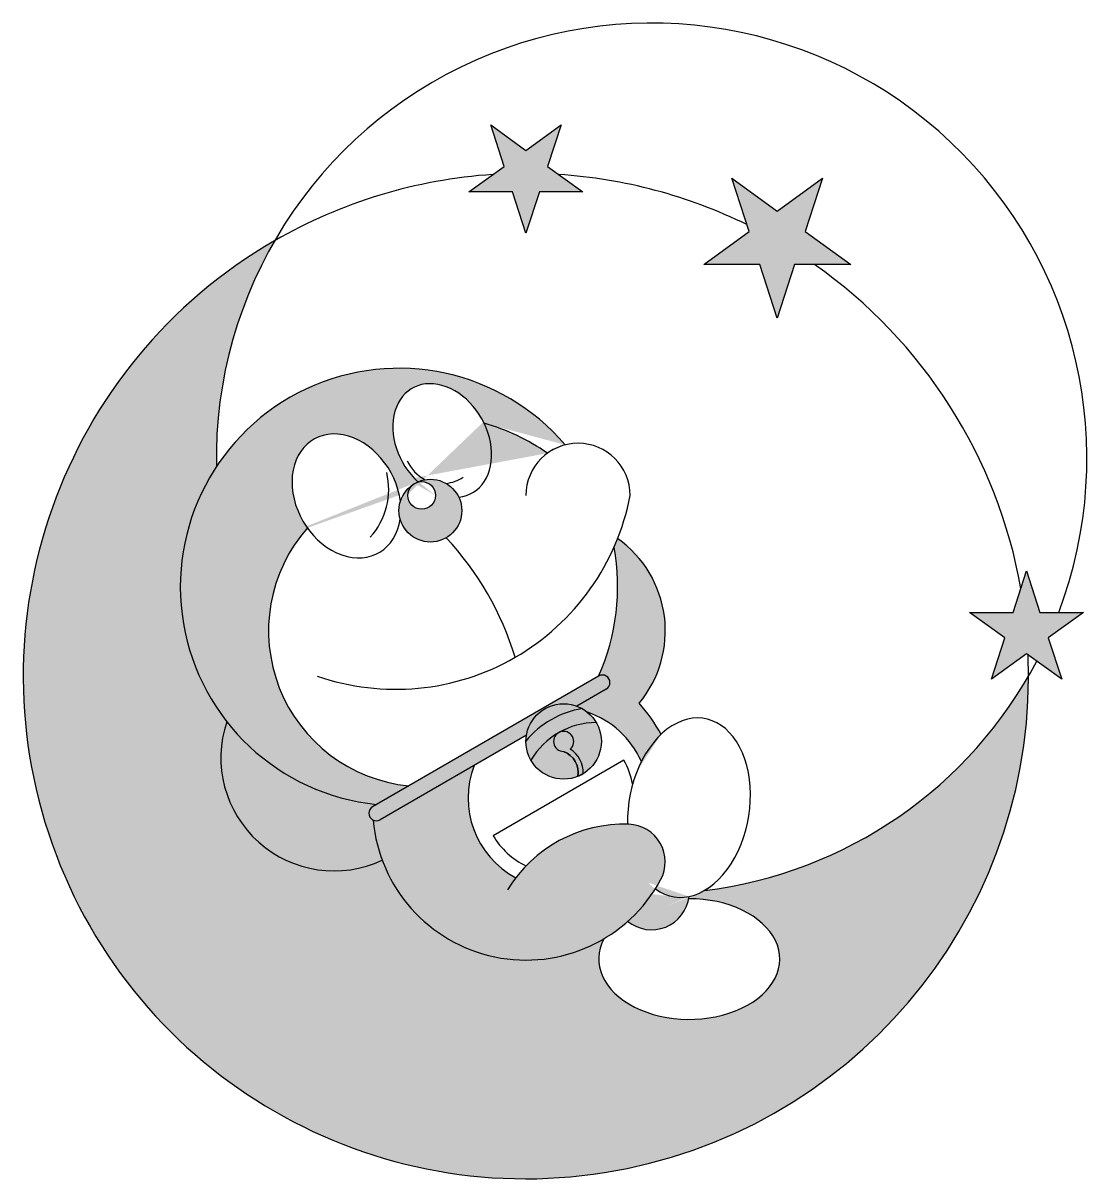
# Model space of a CAD drawing. Header units: millimetres. Extents: x 348 to 772, y 124 to 584.
import ezdxf

# ---------------------------------------------------------------- set-up
doc = ezdxf.new("R2010")
doc.units = ezdxf.units.MM
doc.header["$LTSCALE"] = 0.1

msp = doc.modelspace()

# ---------------------------------------------------------------- hatches: boundary and pattern name
h = msp.add_hatch(color=2)
h.dxf.hatch_style = 1
edge = h.paths.add_edge_path()
edge.add_arc((598.5499489700353, 410.9177928460055), 173.2050807568877, 150.0000000000001, 181.0935366758148, ccw=False)
edge.add_arc((548.5499489700355, 324.3152524675617), 199.9999999999999, 120.0000000000001, 360)
edge.add_arc((598.5499489700353, 410.9177928460054), 173.2050807568876, 276.9696711862806, 330.0000000000001, ccw=False)
edge.add_ellipse((613.4392668991039, 271.9421843782599), major_axis=(6.251334396009495, 35.4530791084395), ratio=0.6666666666666666, start_angle=194.8315308735353, end_angle=209.3312786983131, ccw=False)
edge.add_arc((598.5499489700353, 238.3634535786314), 15.0000000000002, 349.8941639372125, 353.2619733902503, ccw=False)
edge.add_ellipse((613.5499489700353, 211.7319499755845), major_axis=(36, 0), ratio=0.6666666666666666, start_angle=160.223125462292, end_angle=450.37038846605765, ccw=False)
edge.add_arc((548.5499489700353, 272.3152524675617), 61.00000000000001, 200.3570257456862, 300.67843378874375, ccw=False)
edge.add_arc((472.1822080517271, 291.8042059289751), 44.99999999999999, 161.3875751790213, 295.22468338007627, ccw=False)
edge.add_arc((498.0499489700352, 359.7838182497901), 87, 146.6500062368158, 218.0456846336783, ccw=False)
h.paths.add_polyline_path([(562.5499489700269, 543.5845993541568), (548.5499489700271, 533.4130039620815), (534.5499489700269, 543.5845993541568), (539.8974731275284, 527.1266122899676), (525.8974731275284, 516.9550168978924), (543.2024248125255, 516.9550168978923), (548.5499489700269, 500.4970298337032), (553.8974731275284, 516.9550168978922), (571.2024248125254, 516.9550168978924), (557.2024248125254, 527.1266122899675)])
h.paths.add_polyline_path([(659.7148254681218, 501.1480215046843), (666.615098624144, 522.3848785989859), (648.54994897002, 509.2597791004828), (630.4847993158954, 522.3848785989856), (637.3850724719176, 501.1480215046845), (619.3199228177933, 488.0229220061816), (641.6496758139978, 488.0229220061815), (648.5499489700197, 466.7860649118804), (655.4502221260419, 488.0229220061814), (677.779975122246, 488.0229220061816)])
h.paths.add_polyline_path([(770.3907778856935, 349.6754880372246), (753.0858262006966, 349.6754880372247), (747.7383020431952, 366.1334751014141), (742.390777885694, 349.6754880372246), (725.0858262006966, 349.6754880372247), (739.0858262006966, 339.5038926451496), (733.7383020431954, 323.0459055809604), (747.7383020431954, 333.2175009730353), (761.7383020431953, 323.0459055809604), (756.3907778856939, 339.5038926451494)])
h.paths.add_polyline_path([(570.952882880079, 311.3674896289122, 0.5718252591344052), (548.5615735554601, 298.4398611628355, -0.1850567181664719)], flags=17)
h.paths.add_polyline_path([(576.5514370257322, 305.8152524675615, 0.1337659104539812), (570.952882880079, 311.3674896289122, 0.185056718166473), (548.56157355546, 298.4398611628354, 0.1337659104539824), (550.570674912199, 290.8152524675615, -0.2666666666666634)], flags=17)
h.paths.add_polyline_path([(563.5610559689658, 294.3152524675617, -0.7673269879789576), (561.5610559689655, 301.7793540826992, 0.1310436740650039), (550.570674912199, 290.8152524675615, 0.3755653008317674), (569.262039535056, 284.4408592779781, 0.3518976713325848)], flags=17)
h.paths.add_polyline_path([(578.5610559689655, 298.3152524675617, 0.1316524975873945), (576.5514370257322, 305.8152524675616, 0.1310436740650049), (561.5610559689655, 301.7793540826993, -0.9158080328907848), (566.1356910667984, 295.2540020509827, -0.266820372367917), (571.3638061273643, 285.5044332132904, 0.2616710698017332)], flags=17)
h = msp.add_hatch(color=5)
h.dxf.hatch_style = 1
edge = h.paths.add_edge_path()
edge.add_ellipse((477.1354301267615, 396.0088275021968), major_axis=(-13, 22.51666049839542), ratio=0.7692307692307686, start_angle=262.79521887625816, end_angle=457.20478112374184, ccw=False)
edge.add_ellipse((477.1354301267615, 396.0088275021968), major_axis=(-13, 22.51666049839542), ratio=0.7692307692307686, start_angle=240.8635201349586, end_angle=262.79521887625816, ccw=False)
edge.add_arc((510.5499489700352, 390.1331831551789), 12.49999999999999, 113.4262512794424, 163.0361891272864, ccw=False)
edge.add_ellipse((515.2405478932769, 418.0088275021968), major_axis=(-12.00000000000001, 20.78460969082654), ratio=0.75, start_angle=264.4666346776471, end_angle=473.00091570918187, ccw=False)
edge.add_arc((508.1354301267615, 342.3152524675616), 86, 55.27463665275951, 73.94924060003842, ccw=False)
edge.add_arc((569.2999489700353, 396.1953609816699), 20.75, 104.26177478118981, 125.92713582410431, ccw=False)
edge.add_arc((498.0499489700352, 359.7838182497901), 87, 40.51737044367254, 264.1283865490548)
edge.add_line((489.1498742107316, 273.2402530974415), (501.9262635149501, 280.6269533340406))
edge.add_arc((508.1354301267615, 342.3152524675616), 62.00000000000003, 138.6649584282996, 264.2523156837896, ccw=False)
h.paths.add_polyline_path([(487.5499489700352, 272.3152524675617), (489.1498742107316, 273.2402530974415, -0.2038281190318161), (429.5357431466795, 306.1666232430121, 0.6608639180399627), (491.3598156254535, 251.0952466233364, -0.06711305733615176), (487.7819681856575, 266.9999433147937, -0.6063968474177807)])
h.paths.add_polyline_path([(602.1527352842868, 243.1992551576858, 0.5584747065660675), (589.4378959036849, 265.3516809483448, 0.2409515564197599), (544.5091592535252, 244.1009088216387, -0.3778260833650943), (527.9347972061969, 288.7332388068315), (490.5530733666142, 267.1209051689424, -0.2450223636923338), (487.7819681856575, 266.9999433147937, 0.0671130573361514), (491.3598156254535, 251.0952466233364, 0.6440424659134162)])
edge = h.paths.add_edge_path()
edge.add_ellipse((613.4392668991039, 271.9421843782599), major_axis=(6.251334396009495, 35.4530791084395), ratio=0.6666666666666666, start_angle=161.5977821986847, end_angle=194.8315308735351, ccw=False)
edge.add_arc((548.5499489700353, 272.3152524675617), 61.00000000000002, 311.64135739327463, 327.5864954635562, ccw=False)
edge.add_arc((598.5499489700353, 238.3634535786314), 15.0000000000002, 230.8633310572854, 353.2619733902501)
edge = h.paths.add_edge_path()
edge.add_arc((496.7425424459871, 414.048312775589), 95.00000000000003, 336.1115210479473, 338.36768305532087, ccw=False)
edge.add_arc((498.0499489700351, 359.7838182497901), 87.00000000000001, -24.059471776174917, 10.459158019797599, ccw=False)
edge.add_arc((578.9931931831946, 321.718078818252), 3, -59.96554261356067, 120.0344573864393, ccw=False)
edge.add_line((580.4947553814841, 319.1209051689424), (568.8116356445048, 312.3662813647924))
edge.add_arc((563.5610559689657, 298.3152524675615), 15.00000000000005, 60.47597562996839, 69.5103211647181, ccw=False)
edge.add_arc((563.5610559689655, 298.3152524675617), 15, 50.71551510498409, 60.47597562996771, ccw=False)
edge.add_arc((561.5384881165872, 275.8184427496363), 36.00000000000004, 23.797235265846098, 71.33684434194578, ccw=False)
edge.add_ellipse((613.4392668991039, 271.9421843782599), major_axis=(6.251334396009495, 35.4530791084395), ratio=0.6666666666666666, start_angle=401.87140861144724, end_angle=425.67279845803114, ccw=False)
edge.add_arc((548.5499489700353, 272.3152524675618), 60.99999999999994, 28.18184555433393, 42.4349981177047)
edge.add_arc((559.0271156471013, 342.3152524675616), 44.99999999999999, 320.1417890014504, 414.6674495669496)
h = msp.add_hatch(color=1)
h.dxf.hatch_style = 1
h.paths.add_polyline_path([(548.7642478899602, 300.7758358685211, -0.4718881238160877), (568.8116356445048, 312.3662813647924), (580.4947553814841, 319.1209051689424, 1), (577.4916309849052, 324.3152524675616), (487.5499489700351, 272.3152524675616, 0.6063968474177992), (487.7819681856575, 266.9999433147937, 0.2450223636923332), (490.5530733666142, 267.1209051689424), (527.9347972061969, 288.7332388068315)])
edge = h.paths.add_edge_path()
edge.add_arc((510.5499489700352, 390.1331831551789), 12.49999999999999, 0, 113.4262512794424)
edge.add_ellipse((515.2405478932769, 418.0088275021968), major_axis=(-12.00000000000001, 20.78460969082654), ratio=0.75, start_angle=473.0009157091815, end_angle=473.3061252649513)
edge.add_arc((507.0499489700352, 396.19536098167), 5.500000000000001, 0, 104.51172576883471, ccw=False)
edge.add_arc((507.0499489700352, 396.19536098167), 5.5, -180, 0, ccw=False)
edge.add_arc((507.0499489700352, 396.19536098167), 5.5, 120, 180, ccw=False)
edge.add_arc((510.5499489700352, 390.1331831551789), 12.49999999999999, 120, 180)
edge.add_arc((510.5499489700352, 390.1331831551789), 12.49999999999999, 180, 360)
h = msp.add_hatch(color=8)
h.dxf.hatch_style = 1
h.paths.add_polyline_path([(563.5610559689655, 294.3152524675617, -0.3518976713325927), (569.262039535056, 284.4408592779779, 0.03931985100452098), (571.3638061273643, 285.5044332132904, 0.2668203723679241), (566.1356910667987, 295.2540020509825, 5.661863935668382)])

# ---------------------------------------------------------------- linework, layer by layer
for p, q in [((577.4916309849052, 324.3152524675616), (487.5499489700353, 272.3152524675617)), ((580.4947553814841, 319.1209051689424), (568.8116356445048, 312.3662813647924)), ((548.76424788996, 300.775835868521), (490.5530733666142, 267.1209051689424)), ((587.5102246096832, 290.8340647325309), (535.5667516234912, 260.8028207667418))]:
    msp.add_line(p, q)
for points in [[(548.5499489700271, 533.4130039620815), (562.5499489700269, 543.5845993541568), (557.2024248125254, 527.1266122899675), (571.2024248125254, 516.9550168978924), (553.8974731275284, 516.9550168978922), (548.5499489700269, 500.4970298337032), (543.2024248125255, 516.9550168978923), (525.8974731275284, 516.9550168978924), (539.8974731275284, 527.1266122899676), (534.5499489700269, 543.5845993541567)], [(648.54994897002, 509.2597791004828), (666.615098624144, 522.3848785989859), (659.7148254681218, 501.1480215046843), (677.7799751222461, 488.0229220061816), (655.4502221260419, 488.0229220061814), (648.5499489700197, 466.7860649118803), (641.6496758139978, 488.0229220061815), (619.3199228177933, 488.0229220061816), (637.3850724719176, 501.1480215046845), (630.4847993158954, 522.3848785989856)], [(742.390777885694, 349.6754880372246), (747.7383020431952, 366.133475101414), (753.0858262006966, 349.6754880372247), (770.3907778856936, 349.6754880372246), (756.3907778856939, 339.5038926451494), (761.7383020431952, 323.0459055809604), (747.7383020431953, 333.2175009730353), (733.7383020431953, 323.0459055809604), (739.0858262006966, 339.5038926451497), (725.0858262006966, 349.6754880372247)]]:
    msp.add_lwpolyline(points, close=True)
msp.add_lwpolyline([(563.5610559689655, 294.3152524675617, -0.3518976713325927), (569.262039535056, 284.4408592779779, 0.03931985100452098), (571.3638061273643, 285.5044332132904, 0.2668203723679241), (566.1356910667987, 295.2540020509825, 5.661863935668382)], format="xyb", close=True)
for centre, radius in [((510.5499489700352, 390.1331831551789), 12.49999999999999), ((507.0499489700352, 396.19536098167), 5.5), ((563.5610559689655, 298.3152524675617), 15)]:
    msp.add_circle(centre, radius)
at = {"color": 2}
for centre, radius, start, end in [((598.5499489700353, 410.9177928460055), 173.2050807568877, 339.2933990921928, 181.0935366758148), ((548.5499489700353, 324.3152524675615), 200, 63.92034387194824, 86.2402974936405), ((548.5499489700353, 324.3152524675615), 200, 10.04431755998632, 54.93874328584946)]:
    msp.add_arc(centre, radius, start, end, dxfattribs=at)
at = {"color": 3}
msp.add_arc((548.5499489700353, 324.3152524675615), 200, 93.75970250636483, 120, dxfattribs=at)
for centre, radius, start, end in [((548.5499489700353, 324.3152524675615), 200, 120, 2.419190483937176), ((498.0499489700352, 359.7838182497901), 87, 40.51737044367257, 264.1283865490548), ((508.1354301267615, 342.3152524675615), 86, 55.27463665275958, 73.94924060003854), ((569.2999489700353, 396.1953609816699), 20.75, 3.13916915066857e-13, 180), ((515.1946527319747, 415.9615520254226), 15.05857726351315, 203.3262430248778, 243.661727949536), ((465.5149976274526, 398.6402150375782), 28.44095858791037, 317.9135053321118, 13.47605457741824), ((508.1354301267615, 342.3152524675615), 62, 101.180936631012, 101.3350415717005), ((515.1946527319747, 415.9615520254226), 15.05857726351315, 275.9492451330882, 304.0493980499765), ((496.7425424459869, 414.0483127755887), 95.00000000000001, 250.8317614284655, 349.1682385715346), ((508.1354301267615, 342.3152524675615), 62, 138.6649584282996, 264.2523156837896), ((429.3521889392281, 297.1319003528527), 120, 16.78014245223768, 43.21985754776249), ((559.0271156471011, 342.3152524675616), 45, 320.1417890014505, 54.66744956694943), ((498.0499489700352, 359.7838182497901), 87, 335.940528223825, 10.4591580197976), ((598.5499489700353, 410.9177928460055), 173.2050807568877, 276.9696711862806, 332.2420467749071), ((578.9931931831946, 321.718078818252), 3, 300.0344573864393, 120.0344573864398), ((548.5499489700353, 272.3152524675617), 61, 28.18184555433445, 42.43499811770482), ((576.6235559689658, 275.6903387936928), 36.12500000000037, 99.03127943397017, 140.9980068841494), ((561.5384881165872, 275.8184427496363), 36, 23.79723526584617, 71.33684434194565), ((472.182208051727, 291.8042059289751), 45, 161.3875751790213, 295.2246833800764), ((576.6235559689658, 275.6903387936928), 30.12500000000037, 90.13716564372523, 149.8628343562747), ((563.5610559689655, 298.3152524675617), 4, 310.0651893160842, 270), ((560.2651390639082, 285.8294251621443), 11.10342426246354, 358.3227402315732, 58.08129573177446), ((560.2651390639082, 285.8294251621443), 9.103424262463543, 351.2262965895951, 68.77370341040562), ((561.5384881165872, 275.8184427496363), 30, 10.72327042721502, 30.03445738644009), ((561.5384881165872, 275.8184427496363), 36, 158.9768986554212, 241.7683896050048), ((489.0515111683247, 269.718078818252), 3, 120.0344573864393, 300.0344573864407), ((548.5499489700353, 272.3152524675617), 61, 184.9988769051947, 331.4900459159118), ((587.7422273950446, 210.8167635486512), 54.56127296427929, 88.21906106462063, 148.5004783623005), ((588.9717222561922, 250.3589266273275), 15, 331.4900459159117, 88.21906106462067), ((561.5384881165872, 275.8184427496363), 30, 210.0344573864398, 244.3449962998247), ((598.5499489700353, 238.3634535786315), 15.00000000000023, 230.8633310572859, 353.26197339025)]:
    msp.add_arc(centre, radius, start, end)
for centre, major_axis, ratio, start_param, end_param in [((515.2405478932769, 418.0088275021968), (-12, 20.78460969082653), 0.75, 2.82855127374686, 8.26075025573012), ((477.1354301267615, 396.0088275021968), (-13, 22.51666049839542), 0.7692307692307686, 4.203861474298684, 10.19226420761811), ((613.4392668991039, 271.9421843782599), (6.251334396009493, 35.45307910843949), 0.6666666666666667, 2.82041336328773, 8.156355380840631), ((613.5499489700353, 211.7319499755845), (36, 0), 0.6666666666666666, 2.796421077152958, 7.8604461322186)]:
    msp.add_ellipse(centre, major_axis=major_axis, ratio=ratio, start_param=start_param, end_param=end_param)

doc.saveas('drawing.dxf')
